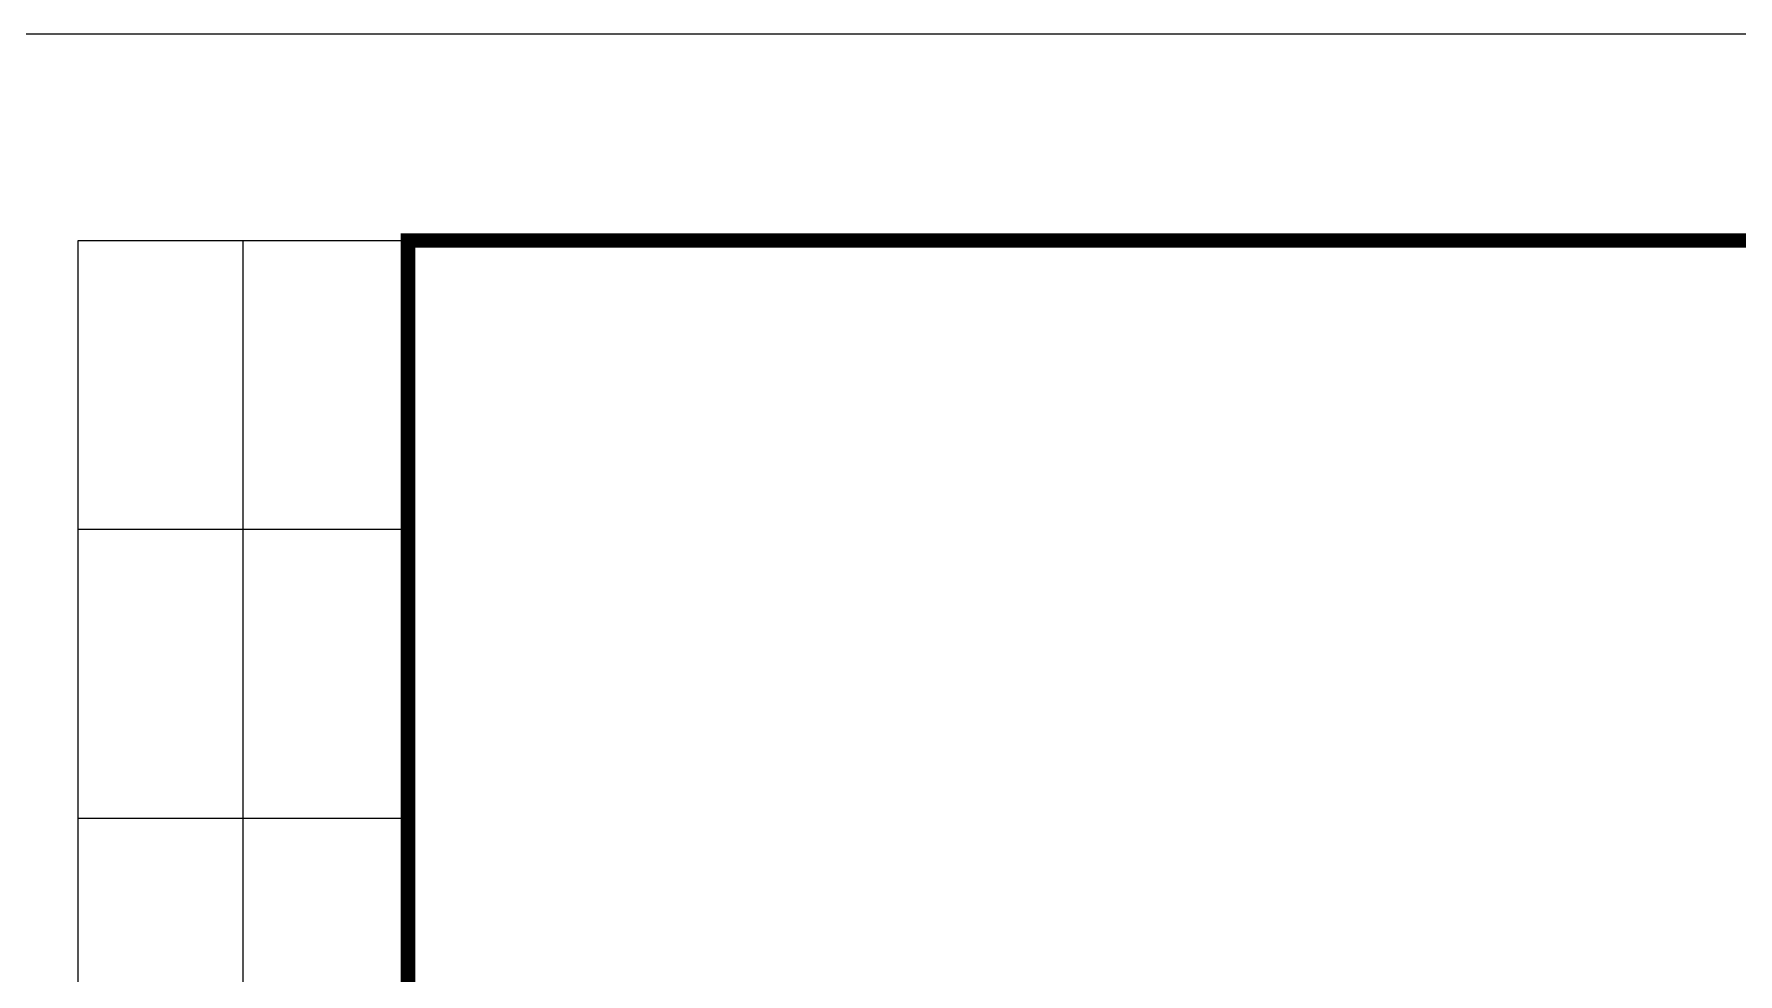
# Model space of a CAD drawing. Extents: x 36524853 to 36525459, y 2743936 to 2747542.
# Drawn here: x 36524896.59 to 36524937.92, y 2747064.73 to 2747087.5 of the extents above; entities that cross this region are included whole.
import ezdxf

# ---------------------------------------------------------------- set-up
doc = ezdxf.new("R2010")
doc.units = 0
doc.header["$LTSCALE"] = 1000
doc.header["$MEASUREMENT"] = 0
for name, color, linetype in [('A0-11 图框-粗线', 16, 'Continuous'), ('A0-13 图框-细线', 7, 'Continuous'), ('TK_图框', 7, 'Continuous')]:
    doc.layers.add(name, color=color, linetype=linetype)

# ---------------------------------------------------------------- blocks, each defined once
blk = doc.blocks.new('240722会签栏')
at = {"layer": 'A0-13 图框-细线'}
for p, q in [((215351.8, 285422.9), (215351.8, 302222.9)), ((215351.8, 302222.9), (216951.8, 302222.9)), ((216152, 286822.9), (216152, 302222.9)), ((215351.8, 300822.9), (216951.8, 300822.9)), ((215351.8, 299422.9), (216951.8, 299422.9))]:
    blk.add_line(p, q, dxfattribs=at)
blk = doc.blocks.new('A$C6202001D')
at = {"layer": 'A0-11 图框-粗线', "const_width": 70}
blk.add_lwpolyline([(58400, 41000), (2500, 41000), (2500, 1000), (58400, 1000)], close=True, dxfattribs=at)
at = {"layer": 'A0-13 图框-细线'}
blk.add_lwpolyline([(59400, 42000), (0, 42000), (0, 0), (59400, 0)], close=True, dxfattribs=at)
at = {"layer": 'TK_图框'}
blk.add_blockref('240722会签栏', (-214451.8, -261222.9), dxfattribs=at)

msp = doc.modelspace()

# ---------------------------------------------------------------- block references
at = {"xscale": 0.005, "yscale": 0.005, "zscale": 0.005}
msp.add_blockref('A$C6202001D', (36524893.161, 2746877.501), dxfattribs=at)

doc.saveas('drawing.dxf')
